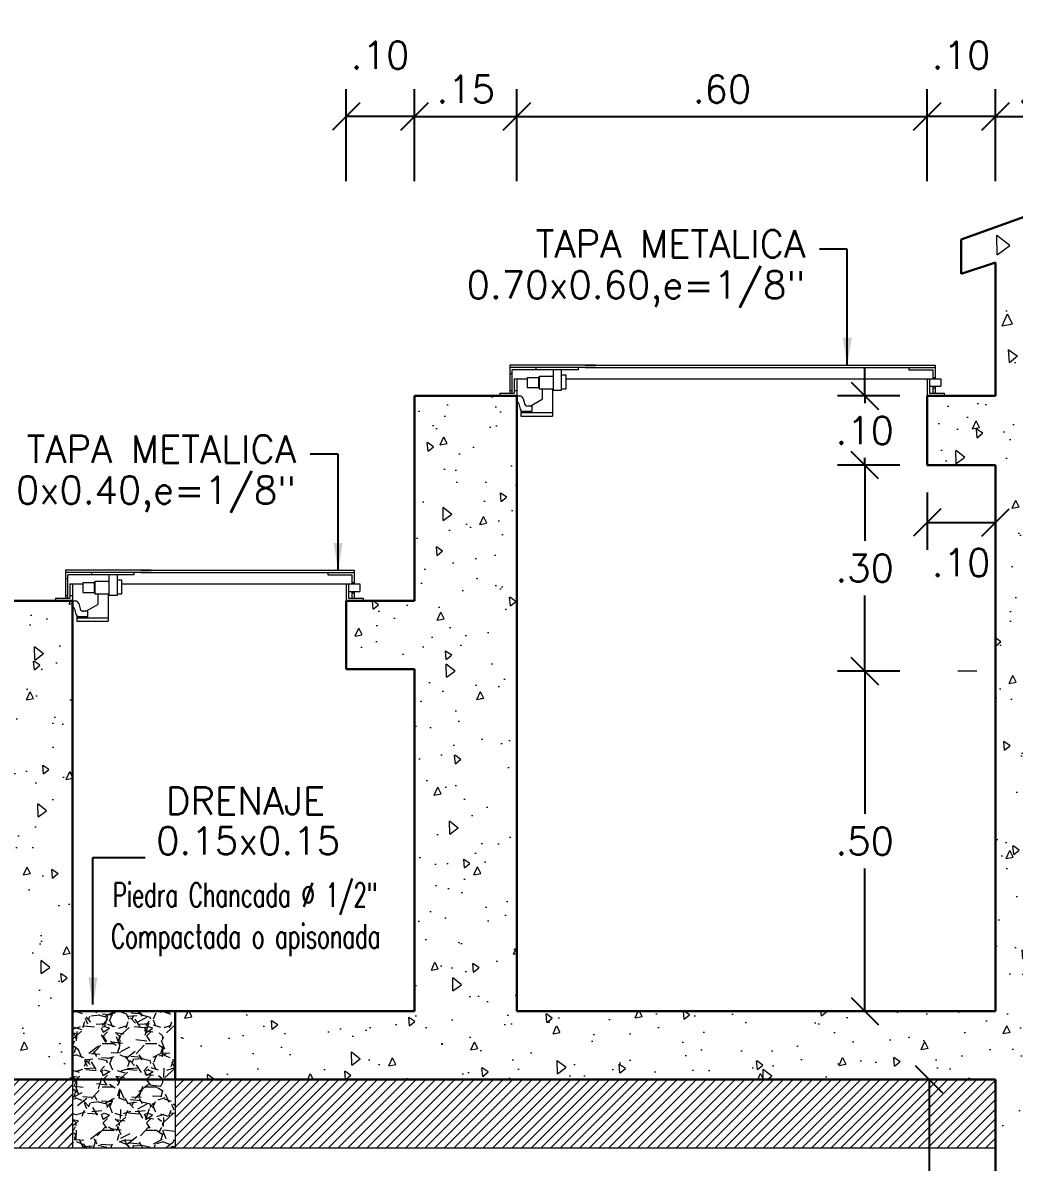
# Model space of a CAD drawing. Header units: millimetres. Extents: x 147.1 to 162.6, y 184.3 to 191.9.
# Drawn here: x 148.364 to 149.814, y 185.169 to 186.836 of the extents above; entities that cross this region are included whole.
import ezdxf
from ezdxf.enums import TextEntityAlignment as Align

# ---------------------------------------------------------------- set-up
doc = ezdxf.new("R2010")
doc.units = ezdxf.units.MM
doc.header["$PDMODE"] = 35
doc.linetypes.add('CENTER', pattern=[50.800000000000004, 31.75, -6.35, 6.35, -6.35])
doc.linetypes.add('HIDDEN', pattern=[9.524999999999999, 6.35, -3.175])
for name, color, linetype, lineweight in [('A-EQUIPOS', 1, 'Continuous', 20), ('CASCO', 160, 'Continuous', 30), ('g-achurado', 1, 'Continuous', 15), ('g-acotado', 9, 'Continuous', 15), ('g-ejes', 9, 'CENTER', 18), ('g-textos-notas', 7, 'Continuous', 20), ('RELLENO', 8, 'Continuous', 0)]:
    doc.layers.add(name, color=color, linetype=linetype, lineweight=lineweight)
doc.layers.add('Filtros', color=7, linetype='Continuous', lineweight=5, transparency=0.6)
doc.layers.add('g-proyecciones', color=1, linetype='HIDDEN')
doc.styles.add('01COTAS', font='romans.shx')
doc.dimstyles.new('DIM-20-CORTE', dxfattribs={"dimscale": 0.02, "dimtxt": 2, "dimasz": 2, "dimexe": 2, "dimexo": 2, "dimgap": 1, "dimtad": 1, "dimtih": 1, "dimtoh": 1, "dimzin": 4, "dimdsep": 46, "dimtxsty": '01COTAS', "dimblk": 'OBLIQUE', "dimcen": 25, "dimclrd": 7, "dimclre": 20, "dimclrt": 7, "dimazin": 0, "dimtfac": 1, "dimtmove": 2, "dimatfit": 3, "dimfxl": 1, "dimtolj": 1, "dimtzin": 0, "dimarcsym": 0})
doc.dimstyles.new('DIM-20-PLANTA', dxfattribs={"dimscale": 0.02, "dimtxt": 2, "dimasz": 2, "dimexe": 2, "dimexo": 2, "dimgap": 1, "dimtad": 1, "dimzin": 4, "dimdsep": 46, "dimtxsty": '01COTAS', "dimcen": 25, "dimclrd": 252, "dimclre": 252, "dimclrt": 7, "dimadec": 0, "dimazin": 0, "dimtfac": 1, "dimtmove": 2, "dimatfit": 3, "dimfxl": 1, "dimtolj": 1, "dimtzin": 0, "dimarcsym": 0})

# ---------------------------------------------------------------- blocks, each defined once
blk = doc.blocks.new('_Oblique')
at = {"color": 0, "linetype": 'ByBlock', "lineweight": -2}
blk.add_line((-0.5, -0.5), (0.5, 0.5), dxfattribs=at)
blk = doc.blocks.new('*D89')
at = {"layer": 'DEFPOINTS', "color": 0, "transparency": 16777216}
for p in [(149.6894472259192, 185.2898790570275), (149.7864622533598, 185.2898790570275), (149.7864622533598, 184.8898790570275)]:
    blk.add_point(p, dxfattribs=at)
at = {"layer": 'g-acotado', "color": 20, "lineweight": -2, "transparency": 16777216}
for p, q in [((149.7464622533598, 185.2898790570275), (149.6494472259192, 185.2898790570275)), ((149.7464622533598, 184.8898790570275), (149.6494472259192, 184.8898790570275))]:
    blk.add_line(p, q, dxfattribs=at)
at = {"layer": 'g-acotado', "color": 7, "lineweight": -2, "transparency": 16777216}
for p, q in [((149.6894472259192, 185.2898790570275), (149.6894472259192, 185.1298790570275)), ((149.6894472259192, 184.8898790570275), (149.6894472259192, 185.0498790570275))]:
    blk.add_line(p, q, dxfattribs=at)
at = {"layer": 'g-acotado', "color": 7, "lineweight": -2, "transparency": 16777216, "xscale": 0.04, "yscale": 0.04, "zscale": 0.04}
for p, rotation in [((149.6894472259192, 185.2898790570275), 90), ((149.6894472259192, 184.8898790570275), 270)]:
    blk.add_blockref('_Oblique', p, dxfattribs=dict(at, rotation=rotation))
at = {"layer": 'g-acotado', "color": 7, "transparency": 16777216, "insert": (149.6894472259192, 185.0898790570274), "char_height": 0.04, "attachment_point": 5, "style": '01COTAS'}
blk.add_mtext('\\A1;.40', dxfattribs=at)
blk = doc.blocks.new('*D95')
at = {"layer": 'DEFPOINTS', "color": 0, "transparency": 16777216}
for p in [(148.8364622533601, 186.6984701803678), (148.8364622533601, 186.5639854272525), (148.9364622533601, 186.5639854272525)]:
    blk.add_point(p, dxfattribs=at)
at = {"layer": 'g-acotado', "color": 20, "lineweight": -2, "transparency": 16777216}
for p, q in [((148.8364622533601, 186.6039854272525), (148.8364622533601, 186.7384701803678)), ((148.9364622533601, 186.6039854272525), (148.9364622533601, 186.7384701803678))]:
    blk.add_line(p, q, dxfattribs=at)
at = {"layer": 'g-acotado', "color": 7, "lineweight": -2, "transparency": 16777216}
blk.add_line((148.9364622533601, 186.6984701803678), (148.8364622533601, 186.6984701803678), dxfattribs=at)
at = {"layer": 'g-acotado', "color": 7, "lineweight": -2, "transparency": 16777216, "xscale": 0.04, "yscale": 0.04, "zscale": 0.04, "rotation": 180}
blk.add_blockref('_Oblique', (148.8364622533601, 186.6984701803678), dxfattribs=at)
at = {"layer": 'g-acotado', "color": 7, "lineweight": -2, "transparency": 16777216, "xscale": 0.04, "yscale": 0.04, "zscale": 0.04}
blk.add_blockref('_Oblique', (148.9364622533601, 186.6984701803678), dxfattribs=at)
at = {"layer": 'g-acotado', "color": 7, "transparency": 16777216, "insert": (148.8864622533601, 186.7884701803679), "char_height": 0.04, "attachment_point": 5, "style": '01COTAS'}
blk.add_mtext('\\A1;.10', dxfattribs=at)
blk = doc.blocks.new('*D96')
at = {"layer": 'DEFPOINTS', "color": 0, "transparency": 16777216}
for p in [(149.0864622533598, 186.6984701803678), (148.93646225336, 186.5639854272525), (149.0864622533598, 186.5639854272519)]:
    blk.add_point(p, dxfattribs=at)
at = {"layer": 'g-acotado', "color": 20, "lineweight": -2, "transparency": 16777216}
for p, q in [((148.93646225336, 186.6039854272525), (148.93646225336, 186.7384701803678)), ((149.0864622533598, 186.6039854272518), (149.0864622533598, 186.7384701803678))]:
    blk.add_line(p, q, dxfattribs=at)
at = {"layer": 'g-acotado', "color": 7, "lineweight": -2, "transparency": 16777216}
blk.add_line((148.93646225336, 186.6984701803678), (149.0864622533598, 186.6984701803678), dxfattribs=at)
at = {"layer": 'g-acotado', "color": 7, "lineweight": -2, "transparency": 16777216, "xscale": 0.04, "yscale": 0.04, "zscale": 0.04, "rotation": 180}
blk.add_blockref('_Oblique', (148.93646225336, 186.6984701803678), dxfattribs=at)
at = {"layer": 'g-acotado', "color": 7, "lineweight": -2, "transparency": 16777216, "xscale": 0.04, "yscale": 0.04, "zscale": 0.04}
blk.add_blockref('_Oblique', (149.0864622533598, 186.6984701803678), dxfattribs=at)
at = {"layer": 'g-acotado', "color": 7, "transparency": 16777216, "insert": (149.0114622533599, 186.7384701803678), "char_height": 0.04, "attachment_point": 5, "style": '01COTAS'}
blk.add_mtext('\\A1;.15', dxfattribs=at)
blk = doc.blocks.new('*D97')
at = {"layer": 'DEFPOINTS', "color": 0, "transparency": 16777216}
for p in [(149.6864622533595, 186.6984701803678), (149.0864622533598, 186.5639854272519), (149.6864622533595, 186.5639854272512)]:
    blk.add_point(p, dxfattribs=at)
at = {"layer": 'g-acotado', "color": 20, "lineweight": -2, "transparency": 16777216}
for p, q in [((149.0864622533598, 186.6039854272518), (149.0864622533598, 186.7384701803678)), ((149.6864622533595, 186.6039854272512), (149.6864622533595, 186.7384701803678))]:
    blk.add_line(p, q, dxfattribs=at)
at = {"layer": 'g-acotado', "color": 7, "lineweight": -2, "transparency": 16777216}
blk.add_line((149.0864622533598, 186.6984701803678), (149.6864622533595, 186.6984701803678), dxfattribs=at)
at = {"layer": 'g-acotado', "color": 7, "lineweight": -2, "transparency": 16777216, "xscale": 0.04, "yscale": 0.04, "zscale": 0.04, "rotation": 180}
blk.add_blockref('_Oblique', (149.0864622533598, 186.6984701803678), dxfattribs=at)
at = {"layer": 'g-acotado', "color": 7, "lineweight": -2, "transparency": 16777216, "xscale": 0.04, "yscale": 0.04, "zscale": 0.04}
blk.add_blockref('_Oblique', (149.6864622533595, 186.6984701803678), dxfattribs=at)
at = {"layer": 'g-acotado', "color": 7, "transparency": 16777216, "insert": (149.3864622533596, 186.7384701803678), "char_height": 0.04, "attachment_point": 5, "style": '01COTAS'}
blk.add_mtext('\\A1;.60', dxfattribs=at)
blk = doc.blocks.new('*D98')
at = {"layer": 'DEFPOINTS', "color": 0, "transparency": 16777216}
for p in [(149.6864622533595, 186.6984701803678), (149.6864622533595, 186.5639854272512), (149.7864622533596, 186.5639854272536)]:
    blk.add_point(p, dxfattribs=at)
at = {"layer": 'g-acotado', "color": 20, "lineweight": -2, "transparency": 16777216}
for p, q in [((149.6864622533595, 186.6039854272512), (149.6864622533595, 186.7384701803678)), ((149.7864622533596, 186.6039854272536), (149.7864622533596, 186.7384701803678))]:
    blk.add_line(p, q, dxfattribs=at)
at = {"layer": 'g-acotado', "color": 7, "lineweight": -2, "transparency": 16777216}
blk.add_line((149.7864622533596, 186.6984701803678), (149.6864622533595, 186.6984701803678), dxfattribs=at)
at = {"layer": 'g-acotado', "color": 7, "lineweight": -2, "transparency": 16777216, "xscale": 0.04, "yscale": 0.04, "zscale": 0.04, "rotation": 180}
blk.add_blockref('_Oblique', (149.6864622533595, 186.6984701803678), dxfattribs=at)
at = {"layer": 'g-acotado', "color": 7, "lineweight": -2, "transparency": 16777216, "xscale": 0.04, "yscale": 0.04, "zscale": 0.04}
blk.add_blockref('_Oblique', (149.7864622533596, 186.6984701803678), dxfattribs=at)
at = {"layer": 'g-acotado', "color": 7, "transparency": 16777216, "insert": (149.7364622533596, 186.7884701803679), "char_height": 0.04, "attachment_point": 5, "style": '01COTAS'}
blk.add_mtext('\\A1;.10', dxfattribs=at)
blk = doc.blocks.new('*D99')
at = {"layer": 'DEFPOINTS', "color": 0, "transparency": 16777216}
for p in [(149.9364622533597, 186.6984701803678), (149.7864622533596, 186.5639854272536), (149.9364622533597, 186.5639854272536)]:
    blk.add_point(p, dxfattribs=at)
at = {"layer": 'g-acotado', "color": 20, "lineweight": -2, "transparency": 16777216}
for p, q in [((149.7864622533596, 186.6039854272536), (149.7864622533596, 186.7384701803678)), ((149.9364622533597, 186.6039854272536), (149.9364622533597, 186.7384701803678))]:
    blk.add_line(p, q, dxfattribs=at)
at = {"layer": 'g-acotado', "color": 7, "lineweight": -2, "transparency": 16777216}
blk.add_line((149.7864622533596, 186.6984701803678), (149.9364622533597, 186.6984701803678), dxfattribs=at)
at = {"layer": 'g-acotado', "color": 7, "lineweight": -2, "transparency": 16777216, "xscale": 0.04, "yscale": 0.04, "zscale": 0.04, "rotation": 180}
blk.add_blockref('_Oblique', (149.7864622533596, 186.6984701803678), dxfattribs=at)
at = {"layer": 'g-acotado', "color": 7, "lineweight": -2, "transparency": 16777216, "xscale": 0.04, "yscale": 0.04, "zscale": 0.04}
blk.add_blockref('_Oblique', (149.9364622533597, 186.6984701803678), dxfattribs=at)
at = {"layer": 'g-acotado', "color": 7, "transparency": 16777216, "insert": (149.8614622533596, 186.7384701803678), "char_height": 0.04, "attachment_point": 5, "style": '01COTAS'}
blk.add_mtext('\\A1;.15', dxfattribs=at)
blk = doc.blocks.new('*D100')
at = {"layer": 'DEFPOINTS', "color": 0, "transparency": 16777216}
for p in [(149.5952760443698, 186.2898790570273), (149.6864622533595, 186.2898790570273), (149.6864622533597, 186.1884535357725)]:
    blk.add_point(p, dxfattribs=at)
at = {"layer": 'g-acotado', "color": 7, "lineweight": -2, "transparency": 16777216}
for p, q in [((149.5952760443698, 186.2898790570273), (149.5952760443698, 186.3298790570273)), ((149.5952760443698, 186.2898790570273), (149.5952760443698, 186.2791662963999)), ((149.5952760443698, 186.1884535357725), (149.5952760443698, 186.1991662963999)), ((149.5952760443698, 186.1884535357725), (149.5952760443698, 186.1484535357725))]:
    blk.add_line(p, q, dxfattribs=at)
at = {"layer": 'g-acotado', "color": 20, "lineweight": -2, "transparency": 16777216}
for p, q in [((149.6464622533595, 186.2898790570273), (149.5552760443698, 186.2898790570273)), ((149.6464622533597, 186.1884535357725), (149.5552760443698, 186.1884535357725))]:
    blk.add_line(p, q, dxfattribs=at)
at = {"layer": 'g-acotado', "color": 7, "lineweight": -2, "transparency": 16777216, "xscale": 0.04, "yscale": 0.04, "zscale": 0.04}
for p, rotation in [((149.5952760443698, 186.2898790570273), 270), ((149.5952760443698, 186.1884535357725), 90)]:
    blk.add_blockref('_Oblique', p, dxfattribs=dict(at, rotation=rotation))
at = {"layer": 'g-acotado', "color": 7, "transparency": 16777216, "insert": (149.5952760443698, 186.2391662963998), "char_height": 0.04, "attachment_point": 5, "style": '01COTAS'}
blk.add_mtext('\\A1;.10', dxfattribs=at)
blk = doc.blocks.new('*D101')
at = {"layer": 'DEFPOINTS', "color": 0, "transparency": 16777216}
for p in [(149.6864622533597, 186.1884535357725), (149.5952760443698, 185.8873790570275), (149.6864622533598, 185.8873790570275)]:
    blk.add_point(p, dxfattribs=at)
at = {"layer": 'g-acotado', "color": 20, "lineweight": -2, "transparency": 16777216}
for p, q in [((149.6464622533597, 186.1884535357725), (149.5552760443698, 186.1884535357725)), ((149.6464622533598, 185.8873790570275), (149.5552760443698, 185.8873790570275))]:
    blk.add_line(p, q, dxfattribs=at)
at = {"layer": 'g-acotado', "color": 7, "lineweight": -2, "transparency": 16777216}
for p, q in [((149.5952760443698, 186.1884535357725), (149.5952760443698, 186.0779162964)), ((149.5952760443698, 185.8873790570275), (149.5952760443698, 185.9979162964))]:
    blk.add_line(p, q, dxfattribs=at)
at = {"layer": 'g-acotado', "color": 7, "lineweight": -2, "transparency": 16777216, "xscale": 0.04, "yscale": 0.04, "zscale": 0.04}
for p, rotation in [((149.5952760443698, 186.1884535357725), 90), ((149.5952760443698, 185.8873790570275), 270)]:
    blk.add_blockref('_Oblique', p, dxfattribs=dict(at, rotation=rotation))
at = {"layer": 'g-acotado', "color": 7, "transparency": 16777216, "insert": (149.5952760443698, 186.0379162963999), "char_height": 0.04, "attachment_point": 5, "style": '01COTAS'}
blk.add_mtext('\\A1;.30', dxfattribs=at)
blk = doc.blocks.new('*D102')
at = {"layer": 'DEFPOINTS', "color": 0, "transparency": 16777216}
for p in [(149.6864622533598, 185.8873790570275), (149.5952760443698, 185.3898790570275), (149.6864622533598, 185.3898790570275)]:
    blk.add_point(p, dxfattribs=at)
at = {"layer": 'g-acotado', "color": 20, "lineweight": -2, "transparency": 16777216}
for p, q in [((149.6464622533598, 185.8873790570275), (149.5552760443698, 185.8873790570275)), ((149.6464622533598, 185.3898790570275), (149.5552760443698, 185.3898790570275))]:
    blk.add_line(p, q, dxfattribs=at)
at = {"layer": 'g-acotado', "color": 7, "lineweight": -2, "transparency": 16777216}
for p, q in [((149.5952760443698, 185.8873790570275), (149.5952760443698, 185.6786290570275)), ((149.5952760443698, 185.3898790570275), (149.5952760443698, 185.5986290570275))]:
    blk.add_line(p, q, dxfattribs=at)
at = {"layer": 'g-acotado', "color": 7, "lineweight": -2, "transparency": 16777216, "xscale": 0.04, "yscale": 0.04, "zscale": 0.04}
for p, rotation in [((149.5952760443698, 185.8873790570275), 90), ((149.5952760443698, 185.3898790570275), 270)]:
    blk.add_blockref('_Oblique', p, dxfattribs=dict(at, rotation=rotation))
at = {"layer": 'g-acotado', "color": 7, "transparency": 16777216, "insert": (149.5952760443698, 185.6386290570274), "char_height": 0.04, "attachment_point": 5, "style": '01COTAS'}
blk.add_mtext('\\A1;.50', dxfattribs=at)
blk = doc.blocks.new('*D103')
at = {"layer": 'DEFPOINTS', "color": 0, "transparency": 16777216}
for p in [(149.6864622533597, 186.1884535357725), (149.7864622533596, 186.1884535357724), (149.7864622533596, 186.1046571351984)]:
    blk.add_point(p, dxfattribs=at)
at = {"layer": 'g-acotado', "color": 20, "lineweight": -2, "transparency": 16777216}
for p, q in [((149.6864622533597, 186.1484535357725), (149.6864622533597, 186.0646571351984)), ((149.7864622533596, 186.1484535357724), (149.7864622533596, 186.0646571351984))]:
    blk.add_line(p, q, dxfattribs=at)
at = {"layer": 'g-acotado', "color": 7, "lineweight": -2, "transparency": 16777216}
blk.add_line((149.6864622533597, 186.1046571351984), (149.7864622533596, 186.1046571351984), dxfattribs=at)
at = {"layer": 'g-acotado', "color": 7, "lineweight": -2, "transparency": 16777216, "xscale": 0.04, "yscale": 0.04, "zscale": 0.04, "rotation": 180}
blk.add_blockref('_Oblique', (149.6864622533597, 186.1046571351984), dxfattribs=at)
at = {"layer": 'g-acotado', "color": 7, "lineweight": -2, "transparency": 16777216, "xscale": 0.04, "yscale": 0.04, "zscale": 0.04}
blk.add_blockref('_Oblique', (149.7864622533596, 186.1046571351984), dxfattribs=at)
at = {"layer": 'g-acotado', "color": 7, "transparency": 16777216, "insert": (149.7364622533597, 186.0459246492278), "char_height": 0.04, "attachment_point": 5, "style": '01COTAS'}
blk.add_mtext('\\A1;.10', dxfattribs=at)

msp = doc.modelspace()

# ---------------------------------------------------------------- hatches: boundary and pattern name
at = {"layer": 'Filtros'}
h = msp.add_hatch(dxfattribs=at)
h.set_pattern_fill('GRAVEL', color=251, scale=0.0025)
h.set_pattern_definition([(228.0127875, (22.94742903744923, -28.0464590982798), (-0.5080000000398952, -0.5714999999645446), [0.008543036, -0.845762090989125]), (184.969741, (22.94171403744922, -28.05280909827979), (0.7619999996985126, 0.06350000361744809), [0.01466011799999999, -1.451351222338098]), (132.5104471, (22.92710903744923, -28.0540790982798), (0.6350000002681873, -0.698499999756149), [0.010337038, -1.0233680698525]), (267.273689, (22.90234403744923, -28.06995409827979), (0.06350000013299313, 1.269999999993328), [0.01335011299999999, -1.321660935643449]), (292.83365418, (22.90170903744922, -28.08328909827981), (-0.3175000000265852, 0.7619999999888865), [0.01309084249999999, -1.295995193633598]), (357.2736889999999, (22.90678903744923, -28.09535409827981), (-1.269999999993328, 0.0635000001329932), [0.01335011299999999, -1.321660935643449]), (37.69424047, (22.92012403744923, -28.0959890982798), (-0.8254999999633974, -0.6350000000475103), [0.0176548415, -1.747827882856175]), (72.25532837, (22.93409403744923, -28.0851940982798), (0.4445000001194823, 1.396999999961971), [0.016667988, -1.650131415047625]), (121.42956562, (22.93917403744922, -28.06931909827981), (-0.508000000072078, 0.8254999999556505), [0.013395325, -1.3261386424678]), (175.2363583, (22.93218903744922, -28.05788909827982), (0.6984999999899881, -0.0635000001097314), [0.01529283199999999, -0.7493484237499992]), (222.3974378, (22.91694903744923, -28.05661909827981), (-0.7619999999756165, -0.6985000000265998), [0.019776948, -1.957919312804425]), (138.81407483, (22.96520903744923, -28.07058909827981), (-0.4444999999733377, 0.3810000000309796), [0.006750113499999999, -0.6682641456086]), (171.4692344, (22.96012903744922, -28.06614409827981), (0.8255000000222414, -0.1269999998559336), [0.0128420495, -1.271365974926]), (225, (22.94742903744923, -28.06423909827981), (-8.881784197001253e-18, -0.06350000000000598), [0.0089802335, -0.0808223277107]), (203.19859051, (22.94298403744922, -28.05661909827981), (0.3175000000086523, 0.1269999999777333), [0.004836032999999994, -0.4787655592223495]), (291.80140949, (22.93853903744922, -28.0585240982798), (-0.0635000000132874, 0.1904999999955718), [0.0068391405, -0.33511882475]), (30.96375653, (22.94107903744923, -28.0648740982798), (0.1905000000046596, 0.1269999999930281), [0.01110799149999999, -0.3591574538227497]), (161.56505118, (22.95060403744922, -28.05915909827979), (0.1270000000033146, -0.06349999999334384), [0.0080321785, -0.1927724529207]), (16.389540334, (22.90170903744922, -28.0585240982798), (0.6350000000000037, 0.1905000000000061), [0.0112522, -1.113970666813475]), (70.34617594, (22.91250403744922, -28.05534909827981), (-0.2540000000232329, -0.6984999999917603), [0.0094399735, -0.9345553919549999]), (293.19859051, (22.95060403744922, -28.0464590982798), (-0.1269999999778316, 0.3175000000088821), [0.009672002499999988, -0.4739295897223496]), (343.6104596700001, (22.95441403744923, -28.05534909827981), (-0.6350000000133073, 0.1904999999555715), [0.01125219999999999, -1.113970666813499]), (339.44395478, (22.90170903744922, -28.0978940982798), (-0.3174999999999966, 0.1270000000000052), [0.01085087999999999, -0.5316933578276494]), (294.7751406, (22.91186903744922, -28.10170409827981), (-0.3175000003779233, 0.6984999998281815), [0.009091802999999999, -0.9000898345180001]), (66.80140949, (22.95123903744923, -28.1099590982798), (0.1269999999800575, 0.3175000000079826), [0.0096720025, -0.4739295897223499]), (17.35402464, (22.95504903744923, -28.10106909827979), (-0.8254999999835755, -0.2540000000533116), [0.0106445685, -1.053809399505]), (69.44395478, (22.92012403744923, -28.1099590982798), (-0.1270000000022115, -0.3174999999991158), [0.005425439999999999, -0.5371187978276502]), (101.309932474, (22.94742903744923, -28.1099590982798), (-0.06350000000000999, 0.2540000000000092), [0.003237865, -0.3205498741131501]), (165.963756532, (22.94679403744922, -28.1067840982798), (0.1904999999999878, -0.06349999999999663), [0.0130908425, -0.248726364726725]), (186.00900596, (22.93409403744923, -28.1036090982798), (0.6349999999966343, 0.06350000003323383), [0.01213167499999999, -1.201034121583423]), (303.69006753, (22.94107903744923, -28.07058909827981), (-0.06350000000882422, 0.1269999999955926), [0.009158097, -0.219794408992]), (353.15722659, (22.94615903744922, -28.07820909827981), (1.079500000006642, -0.1269999999434848), [0.015988919, -1.582900226625775]), (60.9453959, (22.96203403744923, -28.08011409827981), (-0.2540000000069921, -0.4444999999960064), [0.006537706, -0.64723480795275]), (90, (22.96520903744923, -28.0743990982798), (-0.0635, 0.0635), [0.00381, -0.05968999999999999]), (120.25643716, (22.93282403744922, -28.10170409827981), (0.2539999999689291, -0.4445000000177449), [0.008821674, -0.87334851933]), (48.01278749999999, (22.92837903744922, -28.09408409827981), (0.5080000000418835, 0.5714999999627551), [0.017086072, -0.837219054989125]), (0, (22.93980903744922, -28.08138409827981), (0.0635, 0.0635), [0.01651, -0.04699]), (325.3048465, (22.95631903744922, -28.08138409827981), (0.6350000002405383, -0.4444999996563644), [0.010040239, -0.9939829181035]), (254.0546040999999, (22.96457403744922, -28.08709909827979), (-0.06349999999556392, -0.2540000000011187), [0.009245726999999999, -0.4530412509693]), (207.64597536, (22.96203403744923, -28.0959890982798), (-1.206500000044334, -0.6349999999157688), [0.01505362749999999, -1.490311610573448]), (175.42607874, (22.94869903744922, -28.10297409827982), (-0.8254999999999707, 0.06349999999998696), [0.0159257365, -1.576646161406])])
h.paths.add_polyline_path([(148.4364622533601, 185.1898790570275), (148.5864622533601, 185.1898790570275), (148.5864622533601, 185.3898790570275), (148.4364622533601, 185.3898790570275)])
at = {"layer": 'g-achurado', "linetype": 'Continuous'}
h = msp.add_hatch(dxfattribs=at)
h.set_pattern_fill('AR-CONC', color=251, scale=0.001, angle=45, style=0)
h.set_pattern_definition([(94.99999999999991, (23.00170903744944, -28.1099590982798), (0.1400946503457718, 0.1175533794048302), [0.01905, -0.20955]), (40.00000000000002, (23.00170903744944, -28.1099590982798), (-0.1600184531424416, 0.1101767285788195), [0.01524, -0.16764058417]), (145.4514447, (23.01338355460815, -28.10016301523507), (-0.0199237976296598, 0.2277301021368535), [0.0161900088, -0.1780902446]), (91.1841999999999, (22.96578801296516, -28.07403807379552), (0.2214102432304705, 0.1619534128742705), [0.02857499999999999, -0.3143249999999999]), (141.63555761, (22.98423883304937, -28.06054195092707), (-0.007086617476218582, 0.3428267636152945), [0.02428502314, -0.26713560816]), (36.18415117000001, (22.96578801296516, -28.07403807379552), (-0.007086617458072153, 0.3428267636162032), [0.02285996707, -0.25145973192]), (66, (22.99272878132838, -28.06505781767444), (0.1795199793093499, 0.03489514907439817), [0.01904999999999997, -0.2095499999999998]), (11.00000000000003, (22.99272878132838, -28.06505781767444), (-0.08653992652234554, 0.1739411931937545), [0.01524, -0.16764]), (116.451445, (23.0076887796362, -28.0621498886251), (0.09298005187572975, 0.2088363427013335), [0.0161900088, -0.1780899376]), (82.50000000000001, (23.00170903744944, -28.1099590982798), (-0.0576054690678104, 0.06197341367358698), [0, -0.1656079999999998, 0, -0.1701799999999998, 0, -0.1682749999999998]), (52.49999999999999, (23.00170903744944, -28.1099590982798), (-0.02358972731942485, 0.1180870002746923), [0, -0.09702799999999999, 0, -0.161798, 0, -0.06413500000000001]), (12.5, (22.96165709514948, -28.15001104057978), (0.09992786303251577, 0.09182619558271357), [0, -0.0635, 0, -0.19812, 0, -0.26289]), (2.499999999999997, (22.94369658290734, -28.16797155282191), (0.08676390441821676, 0.1227223928811142), [0, -0.08255, 0, -0.131572, 0, -0.18669])])
h.paths.add_polyline_path([(151.2350514244747, 186.9043139696479), (151.1837484029744, 187.0452678627651), (149.7364622533458, 186.5227960999578), (149.7364622533458, 186.4727960999577), (149.7864622533597, 186.4895668392283), (149.7864622533596, 186.2898790570286), (149.9364622533596, 186.2898790570273), (149.9364622533597, 186.4316661648216)])
h = msp.add_hatch(dxfattribs=at)
h.set_pattern_fill('AR-CONC', color=251, scale=0.017, angle=45, style=0)
h.set_pattern_definition([(94.99999999999984, (-7.707359412778658, -12.16291158765975), (0.09376383985927753, 0.07867720339803448), [0.01275, -0.14025]), (40.00000000000002, (-7.707359412778658, -12.16291158765975), (-0.1070986684564506, 0.07374058543166465), [0.0102, -0.1122]), (145.4514, (-7.69954576023423, -12.15635515371886), (-0.01333470966530254, 0.1524177979739099), [0.0108358323, -0.11919415904]), (91.18419999999972, (-7.731401043338991, -12.13886995709942), (0.1481878100155035, 0.1083943400834004), [0.01912499999999999, -0.2103749999999999]), (141.6356, (-7.719052053550854, -12.12983710322226), (-0.004742832545418602, 0.2294509871987408), [0.01625374896, -0.17879121]), (36.18420000000004, (-7.731401043338991, -12.13886995709942), (-0.004743011708452941, 0.2294509835455918), [0.0153, -0.1683]), (66, (-7.713369820418734, -12.13285954945931), (0.1201511672594314, 0.02335502099952089), [0.01274999999999996, -0.1402499999999994]), (11.00000000000003, (-7.713369820418734, -12.13285954945931), (-0.05792046082053219, 0.1164174340177903), [0.0102, -0.1122]), (116.4514, (-7.703357221892787, -12.13091330409495), (0.0622308148922584, 0.1397724053557031), [0.0108358323, -0.11919415904]), (82.50000000000001, (-7.707359412778658, -12.16291158765975), (-0.03855484150207784, 0.04147826899413304), [0, -0.1108399999999997, 0, -0.1138999999999997, 0, -0.1126249999999997]), (52.49999999999999, (-7.707359412778658, -12.16291158765975), (-0.0157884001744182, 0.07903460648306176), [0, -0.06494, 0, -0.10829, 0, -0.042925]), (12.5, (-7.734165830853442, -12.18971800573453), (0.06688108844426505, 0.0614585295085263), [0, -0.0425, 0, -0.1326, 0, -0.17595]), (2.499999999999997, (-7.746186646133623, -12.20173882101471), (0.05807029714373926, 0.08213716716857132), [0, -0.05525000000000001, 0, -0.08806, 0, -0.12495])])
h.paths.add_polyline_path([(148.4364622533601, 185.9898790570275), (148.3364622533602, 185.9898790570275), (148.3864622533602, 185.9898790570275), (148.3364622533604, 185.9898790570275), (148.3364622533601, 185.3898790570275), (148.2864622533601, 185.3898790570275), (148.2864622533601, 185.2898790570274), (148.4364622533601, 185.2898790570274)])
h.paths.add_polyline_path([(148.5864622533601, 185.3898790570275), (148.5864622533601, 185.2898790570275), (149.0864622533601, 185.2898790570275), (149.7864622533597, 185.2898790570276), (149.7864622533597, 184.8898790570275), (149.9864622533585, 184.8898790570274), (149.9864622533611, 185.3898790570275), (149.9364622533594, 185.3898790570277), (149.9364622533597, 186.2767892284229), (149.9364622533458, 186.2898790570214), (149.8764622533589, 186.2898790570276), (149.6864622533582, 186.2898790570297), (149.6864622533593, 186.1884535357725), (149.7864622533592, 186.1884535357726), (149.7864622533597, 185.3898790570273), (149.0864622533601, 185.3898790570274), (149.0864622533601, 186.2898790570268), (148.9364622533602, 186.2898790570275), (148.9364622533601, 185.9898790570275), (148.8364622533601, 185.9898790570276), (148.8364622533601, 185.8898790570275), (148.9364622533601, 185.8898790570275), (148.9364622533601, 185.3898790570275)])
at = {"layer": 'RELLENO'}
h = msp.add_hatch(dxfattribs=at)
h.set_pattern_fill('JIS_LC_20', color=252, scale=0.0005, style=0)
h.set_pattern_definition([(45, (21.38767444835878, -12.60434960056594), (-0.007071067811865474, 0.007071067811865475), []), (45, (21.38787444835879, -12.60434960056594), (-0.007071067811865474, 0.007071067811865475), [])])
h.paths.add_polyline_path([(148.5864622533601, 185.2898790570276), (148.5864622533601, 185.1898790570275), (149.7864622533596, 185.1898790570278), (149.7864622533596, 185.2898790570277)])
h.paths.add_polyline_path([(148.4364622533601, 185.1898790570275), (148.4364622533602, 185.2898790570276), (148.2864622533601, 185.2898790570275), (148.2864622533601, 185.1898790570275)])

# ---------------------------------------------------------------- linework, layer by layer
at = {"layer": 'A-EQUIPOS'}
for p, q in [((149.2014622533596, 186.3348790570282), (149.0759622533596, 186.3348790570282)), ((149.0759622533596, 186.3348790570282), (149.0759622533596, 186.2938790570281)), ((149.2014622533596, 186.3313790570281), (149.0759622533596, 186.3313790570281)), ((149.0794622533595, 186.2938790570281), (149.0794622533595, 186.3278790570281)), ((149.1764622533596, 186.3278790570281), (149.0794622533595, 186.3278790570281)), ((149.1144622533595, 186.3278790570281), (149.1144622533595, 186.3313790570281)), ((149.1394622533596, 186.3278790570281), (149.1394622533596, 186.2978790570281)), ((149.1514622533596, 186.3278790570281), (149.1514622533596, 186.2978790570281)), ((149.1764622533596, 186.3278790570281), (149.1764622533596, 186.3313790570281)), ((149.1864622533596, 186.3348790570281), (149.6984622533596, 186.3348790570281)), ((149.1864622533596, 186.3313790570281), (149.6984622533596, 186.331379057028)), ((149.6599622533596, 186.3313790570281), (149.6599622533596, 186.327879057028)), ((149.6599622533596, 186.327879057028), (149.6949622533596, 186.3278790570281)), ((149.6949622533596, 186.3278790570281), (149.6949622533596, 186.3148790570279)), ((149.6984622533596, 186.3348790570281), (149.6984622533596, 186.3148790570279)), ((149.0759622533596, 186.3228790570281), (149.0794622533595, 186.3228790570281)), ((149.0824622533596, 186.3148790570279), (149.0824622533595, 186.2938790570281)), ((149.0824622533596, 186.3148790570279), (149.1014622533595, 186.3148790570278)), ((149.0864622533595, 186.3153790570281), (149.0864622533595, 186.2898790570281)), ((149.1014622533596, 186.3163790570281), (149.1014622533596, 186.3023790570281)), ((149.1184622533596, 186.3163790570281), (149.1014622533596, 186.3163790570281)), ((149.1184622533596, 186.3163790570281), (149.1194622533596, 186.3188790570281)), ((149.1184622533596, 186.3023790570281), (149.1184622533596, 186.3163790570281)), ((149.1194622533596, 186.3188790570281), (149.1394622533596, 186.3188790570281)), ((149.1194622533596, 186.2998790570281), (149.1194622533596, 186.3188790570281)), ((149.1514622533596, 186.3208790570281), (149.1579622533596, 186.3208790570281)), ((149.1579622533596, 186.3208790570281), (149.1579622533596, 186.2998790570281)), ((149.1579622533596, 186.3148790570278), (149.7049622533595, 186.3148790570278)), ((149.6864622533596, 186.3148790570278), (149.6864622533595, 186.289879057028)), ((149.6899622533595, 186.3148790570278), (149.6899622533595, 186.293879057028)), ((149.6899622533595, 186.3148790570278), (149.7064622533595, 186.3148790570279)), ((149.6949622533596, 186.3168790570278), (149.6984622533596, 186.3168790570278)), ((149.7064622533595, 186.3148790570279), (149.7064622533596, 186.3038790570278)), ((149.0614622533595, 186.2938790570281), (149.0824622533595, 186.2938790570281)), ((149.0614622533595, 186.2938790570282), (149.0614622533595, 186.2898790570281)), ((149.0759622533596, 186.2978790570281), (149.0794622533595, 186.2978790570281)), ((149.0824622533595, 186.2978790570281), (149.0864622533595, 186.2978790570281)), ((149.1014622533596, 186.3023790570281), (149.1184622533596, 186.3023790570281)), ((149.1184622533596, 186.3023790570281), (149.1194622533596, 186.2998790570281)), ((149.1394622533596, 186.2998790570281), (149.1194622533596, 186.2998790570281)), ((149.1234622533596, 186.2998790570281), (149.1234622533596, 186.2848790570281)), ((149.1384622533596, 186.2998790570281), (149.1384622533596, 186.2648790570281)), ((149.1514622533596, 186.2978790570281), (149.1394622533596, 186.2978790570281)), ((149.1579622533596, 186.2998790570281), (149.1514622533596, 186.2998790570281)), ((149.6899622533595, 186.3038790570278), (149.7064622533596, 186.3038790570278)), ((149.6899622533595, 186.293879057028), (149.7114622533595, 186.293879057028)), ((149.6949622533596, 186.3038790570278), (149.6949622533596, 186.293879057028)), ((149.6949622533596, 186.3018790570278), (149.6984622533596, 186.3018790570278)), ((149.6984622533596, 186.3038790570278), (149.6984622533596, 186.293879057028)), ((149.7114622533595, 186.293879057028), (149.7114622533595, 186.2898790570281)), ((149.0614622533595, 186.2898790570281), (149.0906159994764, 186.289879057028)), ((149.089307012704, 186.2781731522536), (149.0913402622076, 186.2705849618024)), ((149.0954456286079, 186.2861731522536), (149.0974788781112, 186.2785849618026)), ((149.1084622533595, 186.2748790570281), (149.1023085072426, 186.2748790570281)), ((149.1057479676453, 186.2748790570281), (149.1234622533596, 186.2848790570281)), ((149.1084622533595, 186.2748790570281), (149.1084622533595, 186.2668790570281)), ((149.6864622533595, 186.289879057028), (149.7114622533595, 186.2898790570281)), ((149.0924622533596, 186.2667952358983), (149.0924622533596, 186.2648790570281)), ((149.0924622533596, 186.2648790570281), (149.0924622533596, 186.2603790570281)), ((149.1384622533596, 186.2648790570281), (149.0924622533596, 186.2648790570281)), ((149.0924622533596, 186.2603790570281), (149.1384622533596, 186.2603790570281)), ((149.0929706589915, 186.2676660602074), (149.0932472422275, 186.2678221959051)), ((149.1084622533595, 186.2668790570281), (149.096169891339, 186.2668790570281)), ((149.1384622533596, 186.2648790570281), (149.1384622533596, 186.2603790570281)), ((148.5514622533602, 186.0348790570276), (148.4259622533602, 186.0348790570276)), ((148.4259622533602, 186.0348790570276), (148.4259622533602, 185.9938790570276)), ((148.5514622533602, 186.0313790570276), (148.4259622533602, 186.0313790570276)), ((148.4294622533601, 185.9938790570276), (148.4294622533601, 186.0278790570276)), ((148.5264622533602, 186.0278790570276), (148.4294622533601, 186.0278790570276)), ((148.4644622533601, 186.0278790570276), (148.4644622533601, 186.0313790570276)), ((148.4894622533602, 186.0278790570276), (148.4894622533602, 185.9978790570276)), ((148.5014622533602, 186.0278790570276), (148.5014622533602, 185.9978790570276)), ((148.5264622533602, 186.0278790570276), (148.5264622533602, 186.0313790570276)), ((148.5364622533602, 186.0348790570276), (148.8484622533601, 186.0348790570276)), ((148.5364622533602, 186.0313790570276), (148.8484622533601, 186.0313790570275)), ((148.8099622533601, 186.0313790570276), (148.8099622533601, 186.0278790570275)), ((148.8099622533601, 186.0278790570275), (148.8449622533602, 186.0278790570276)), ((148.8449622533602, 186.0278790570276), (148.8449622533602, 186.0148790570274)), ((148.8484622533601, 186.0348790570276), (148.8484622533601, 186.0148790570274)), ((148.4259622533602, 186.0228790570276), (148.4294622533601, 186.0228790570276)), ((148.4324622533602, 186.0148790570274), (148.4324622533601, 185.9938790570276)), ((148.4324622533602, 186.0148790570274), (148.4514622533601, 186.0148790570273)), ((148.4364622533601, 186.0153790570276), (148.4364622533601, 185.9898790570276)), ((148.4514622533601, 186.0163790570276), (148.4514622533601, 186.0023790570276)), ((148.4684622533601, 186.0163790570276), (148.4514622533601, 186.0163790570276)), ((148.4684622533601, 186.0163790570276), (148.4694622533601, 186.0188790570276)), ((148.4684622533601, 186.0023790570276), (148.4684622533601, 186.0163790570276)), ((148.4694622533601, 186.0188790570276), (148.4894622533602, 186.0188790570276)), ((148.4694622533601, 185.9998790570276), (148.4694622533601, 186.0188790570276)), ((148.5014622533602, 186.0208790570276), (148.5079622533601, 186.0208790570276)), ((148.5079622533601, 186.0208790570276), (148.5079622533601, 185.9998790570276)), ((148.5079622533601, 186.0148790570273), (148.8549622533601, 186.0148790570273)), ((148.8364622533601, 186.0148790570273), (148.8364622533601, 185.9898790570275)), ((148.8399622533601, 186.0148790570273), (148.8399622533601, 185.9938790570275)), ((148.8399622533601, 186.0148790570273), (148.8564622533601, 186.0148790570274)), ((148.8449622533602, 186.0168790570274), (148.8484622533601, 186.0168790570274)), ((148.8564622533601, 186.0148790570274), (148.8564622533602, 186.0038790570273)), ((148.4114622533601, 185.9938790570276), (148.4324622533601, 185.9938790570276)), ((148.4114622533601, 185.9938790570277), (148.4114622533601, 185.9898790570276)), ((148.4259622533602, 185.9978790570276), (148.4294622533601, 185.9978790570276)), ((148.4324622533601, 185.9978790570276), (148.4364622533601, 185.9978790570276)), ((148.4514622533601, 186.0023790570276), (148.4684622533601, 186.0023790570276)), ((148.4684622533601, 186.0023790570276), (148.4694622533601, 185.9998790570276)), ((148.4894622533602, 185.9998790570276), (148.4694622533601, 185.9998790570276)), ((148.4734622533602, 185.9998790570276), (148.4734622533602, 185.9848790570276)), ((148.4884622533602, 185.9998790570276), (148.4884622533602, 185.9648790570276)), ((148.5014622533602, 185.9978790570276), (148.4894622533602, 185.9978790570276)), ((148.5079622533601, 185.9998790570276), (148.5014622533602, 185.9998790570276)), ((148.8399622533601, 186.0038790570273), (148.8564622533602, 186.0038790570273)), ((148.8399622533601, 185.9938790570275), (148.8614622533601, 185.9938790570275)), ((148.8449622533602, 186.0038790570273), (148.8449622533602, 185.9938790570275)), ((148.8449622533602, 186.0018790570273), (148.8484622533601, 186.0018790570273)), ((148.8484622533601, 186.0038790570273), (148.8484622533601, 185.9938790570275)), ((148.8614622533601, 185.9938790570275), (148.8614622533601, 185.9898790570276)), ((148.4114622533601, 185.9898790570276), (148.440615999477, 185.9898790570275)), ((148.4393070127045, 185.9781731522531), (148.4413402622082, 185.9705849618019)), ((148.4454456286085, 185.986173152253), (148.4474788781118, 185.9785849618021)), ((148.4584622533601, 185.9748790570276), (148.4523085072432, 185.9748790570276)), ((148.4557479676459, 185.9748790570276), (148.4734622533602, 185.9848790570276)), ((148.4584622533601, 185.9748790570276), (148.4584622533601, 185.9668790570276)), ((148.8364622533601, 185.9898790570275), (148.8614622533601, 185.9898790570276)), ((148.4424622533602, 185.9667952358978), (148.4424622533602, 185.9648790570276)), ((148.4424622533602, 185.9648790570276), (148.4424622533602, 185.9603790570276)), ((148.4884622533602, 185.9648790570276), (148.4424622533602, 185.9648790570276)), ((148.4424622533602, 185.9603790570276), (148.4884622533602, 185.9603790570276)), ((148.4429706589921, 185.9676660602069), (148.4432472422281, 185.9678221959046)), ((148.4584622533601, 185.9668790570276), (148.4461698913396, 185.9668790570276)), ((148.4884622533602, 185.9648790570276), (148.4884622533602, 185.9603790570276))]:
    msp.add_line(p, q, dxfattribs=at)
for centre, radius, start, end in [((149.0791325502463, 186.2733077535763), 0.01127793379086509, 25.55699260791667, 49.46477454622307), ((149.0906159994764, 186.284879057028), 0.005, 15.00000000002481, 89.99999999988763), ((149.1023085072426, 186.2798790570281), 0.005, 194.9999999998512, 269.9999999998371), ((149.096169891339, 186.2718790570281), 0.005, 195.0000000017916, 270), ((149.0934622533596, 186.2667952358983), 0.001, 119.445428729939, 180), ((148.4291325502469, 185.9733077535758), 0.01127793379086509, 25.55699260791667, 49.46477454622307), ((148.440615999477, 185.9848790570275), 0.005, 15.00000000002481, 89.99999999988763), ((148.4523085072432, 185.9798790570276), 0.005, 194.9999999998512, 269.9999999998371), ((148.4461698913396, 185.9718790570276), 0.005, 195.0000000017916, 270), ((148.4434622533602, 185.9667952358978), 0.001, 119.445428729939, 180)]:
    msp.add_arc(centre, radius, start, end, dxfattribs=at)
at = {"layer": 'CASCO'}
for p, q in [((149.7364622533458, 186.5184987838348), (151.183748402976, 187.0452678627657)), ((149.7364622533458, 186.5184987838347), (149.7364622533458, 186.4684987838347)), ((149.7364622533458, 186.4684987838347), (149.7864622533597, 186.4852695231053)), ((149.7864622533596, 186.2898790570286), (149.7864622533597, 186.4852695231054)), ((148.93646225336, 186.2898790570275), (148.9364622533601, 185.9898790570276)), ((149.0864622533598, 186.2898790570268), (148.9364622533601, 186.2898790570275)), ((149.0864622533596, 186.2898790570268), (149.0864622533601, 185.3898790570273)), ((149.6864622533596, 186.2898790570295), (149.7864622533596, 186.2898790570286)), ((149.6864622533595, 186.2898790570273), (149.6864622533597, 186.1884535357725)), ((149.6864622533596, 186.1884535357727), (149.7864622533596, 186.1884535357724)), ((149.7864622533596, 186.1884535357724), (149.7864622533597, 185.3898790570274)), ((148.3364622533602, 185.9898790570275), (148.4364622533601, 185.9898790570275)), ((148.43646225336, 185.9898790570275), (148.4364622533601, 185.2898790570275)), ((148.43646225336, 185.9898790570275), (148.4364622533601, 185.9223951072825)), ((148.8364622533601, 185.9898790570275), (148.9364622533601, 185.9898790570275)), ((148.8364622533601, 185.9898790570275), (148.8364622533601, 185.8898790570275)), ((148.8364622533601, 185.8898790570275), (148.9364622533601, 185.8898790570275)), ((148.9364622533601, 185.8898790570275), (148.9364622533601, 185.3898790570275)), ((148.4364622533601, 185.3898790570275), (148.9364622533601, 185.3898790570275)), ((148.5864622533601, 185.3898790570275), (148.5864622533601, 185.2898790570275)), ((149.0864622533601, 185.3898790570273), (149.7864622533597, 185.3898790570274)), ((148.2864622533601, 185.2898790570275), (149.7864622533598, 185.2898790570275)), ((149.7864622533597, 185.2898790570276), (149.7864622533597, 184.8898790570274))]:
    msp.add_line(p, q, dxfattribs=at)
at = {"layer": 'g-ejes', "ltscale": 0.004}
msp.add_line((149.9864622533597, 185.8873790570274), (149.731638971621, 185.8873790570274), dxfattribs=at)
at = {"layer": 'g-proyecciones', "color": 1, "linetype": 'HIDDEN', "ltscale": 0.01}
for p, q in [((149.9364622533598, 185.9123790570274), (149.7864622533598, 185.9248790570274)), ((149.9364622533598, 185.8623790570274), (149.7864622533598, 185.8498790570274))]:
    msp.add_line(p, q, dxfattribs=at)
at = {"layer": 'RELLENO', "color": 252}
for p, q in [((148.4364622533601, 185.2898790570275), (148.4364622533601, 185.1898790570275)), ((148.5864622533601, 185.2898790570275), (148.5864622533601, 185.1898790570275))]:
    msp.add_line(p, q, dxfattribs=at)
at = {"layer": 'RELLENO'}
msp.add_lwpolyline([(149.7864622533598, 185.1898790570276), (149.7864622533598, 185.2898790570275), (148.2864622533601, 185.2898790570275), (148.2864622533601, 185.1898790570275)], close=True, dxfattribs=at)

# ---------------------------------------------------------------- texts
at = {"layer": 'g-textos-notas', "style": '01COTAS'}
for s, p in [('TAPA METALICA', (149.5082135795125, 186.4921844873103)), ('0.70x0.60,e=1/8"', (149.5082135795125, 186.4321844873103)), ('TAPA METALICA', (148.7633311272861, 186.1921844873098)), ('0.40x0.40,e=1/8"', (148.7633311272861, 186.1321844873098)), ('DRENAJE', (148.8058639038854, 185.6774567977428)), ('0.15x0.15', (148.8278270181956, 185.6191873411386))]:
    msp.add_text(s, height=0.04, dxfattribs=at).set_placement(p, align=Align.RIGHT)
at = {"layer": 'g-textos-notas', "style": '01COTAS', "width": 0.65}
for s, p in [('Piedra Chancada %%C 1/2"', (148.4955450512354, 185.5423997212157)), ('Compactada o apisonada', (148.4930988457223, 185.481923331998))]:
    msp.add_text(s, height=0.035, dxfattribs=at).set_placement(p)

# ---------------------------------------------------------------- dimensions: what is measured, and where the dimension line sits
at = {"layer": 'g-acotado'}
for base, p1, p2, picture, middle in [((148.8364622533601, 186.6984701803678), (148.9364622533601, 186.5639854272525), (148.8364622533601, 186.5639854272525), '*D95', (148.8864622533601, 186.7884701803679)), ((149.6864622533595, 186.6984701803678), (149.7864622533596, 186.5639854272536), (149.6864622533595, 186.5639854272512), '*D98', (149.7364622533596, 186.7884701803679)), ((149.0864622533598, 186.6984701803678), (148.93646225336, 186.5639854272525), (149.0864622533598, 186.5639854272519), '*D96', (149.0114622533599, 186.7384701803678)), ((149.6864622533595, 186.6984701803678), (149.0864622533598, 186.5639854272519), (149.6864622533595, 186.5639854272512), '*D97', (149.3864622533596, 186.7384701803678)), ((149.9364622533597, 186.6984701803678), (149.7864622533596, 186.5639854272536), (149.9364622533597, 186.5639854272536), '*D99', (149.8614622533596, 186.7384701803678))]:
    dim = msp.add_linear_dim(base=base, p1=p1, p2=p2, dimstyle='DIM-20-CORTE', dxfattribs=at)
    dim.commit()
    dim.dimension.update_dxf_attribs({"geometry": picture, "text_midpoint": middle})
for base, p1, p2, picture, middle in [((149.5952760443698, 186.2898790570273), (149.6864622533597, 186.1884535357725), (149.6864622533595, 186.2898790570273), '*D100', (149.5952760443698, 186.2391662963998)), ((149.5952760443698, 185.8873790570275), (149.6864622533597, 186.1884535357725), (149.6864622533597, 185.8873790570274), '*D101', (149.5952760443698, 186.0379162963999)), ((149.5952760443698, 185.3898790570275), (149.6864622533597, 185.8873790570274), (149.6864622533598, 185.3898790570274), '*D102', (149.5952760443698, 185.6386290570274)), ((149.6894472259192, 185.2898790570275), (149.7864622533597, 184.8898790570274), (149.7864622533598, 185.2898790570275), '*D89', (149.6894472259192, 185.0898790570274))]:
    dim = msp.add_linear_dim(base=base, p1=p1, p2=p2, angle=90, dimstyle='DIM-20-CORTE', dxfattribs=at)
    dim.commit()
    dim.dimension.update_dxf_attribs({"geometry": picture, "text_midpoint": middle})
dim = msp.add_linear_dim(base=(149.7864622533596, 186.1046571351984), p1=(149.6864622533597, 186.1884535357725), p2=(149.7864622533596, 186.1884535357724), dimstyle='DIM-20-CORTE', dxfattribs=at)
dim.commit()
dim.dimension.update_dxf_attribs({"geometry": '*D103', "text_midpoint": (149.7364622533597, 186.0459246492278), "dimtype": 160})

# ---------------------------------------------------------------- leaders
at = {"layer": 'g-acotado', "color": 5}
for points, dimstyle, override in [([(149.5698372048599, 186.3348790570281), (149.5698372048599, 186.5044557683521), (149.5290109964264, 186.5044557683521)], 'DIM-20-PLANTA', {"dimgap": 1, "dimtad": 0}), ([(148.8249547526335, 186.0348790570276), (148.8249547526335, 186.2044557683516), (148.7841285442, 186.2044557683516)], 'DIM-20-PLANTA', {"dimgap": 1, "dimtad": 0}), ([(148.4662749513909, 185.3993699284679), (148.4662749513909, 185.6145930729378), (148.5428299894746, 185.6145930729378)], 'DIM-20-CORTE', {"dimtad": 0})]:
    msp.add_leader(points, dimstyle=dimstyle, override=override, dxfattribs=at)

doc.saveas('drawing.dxf')
